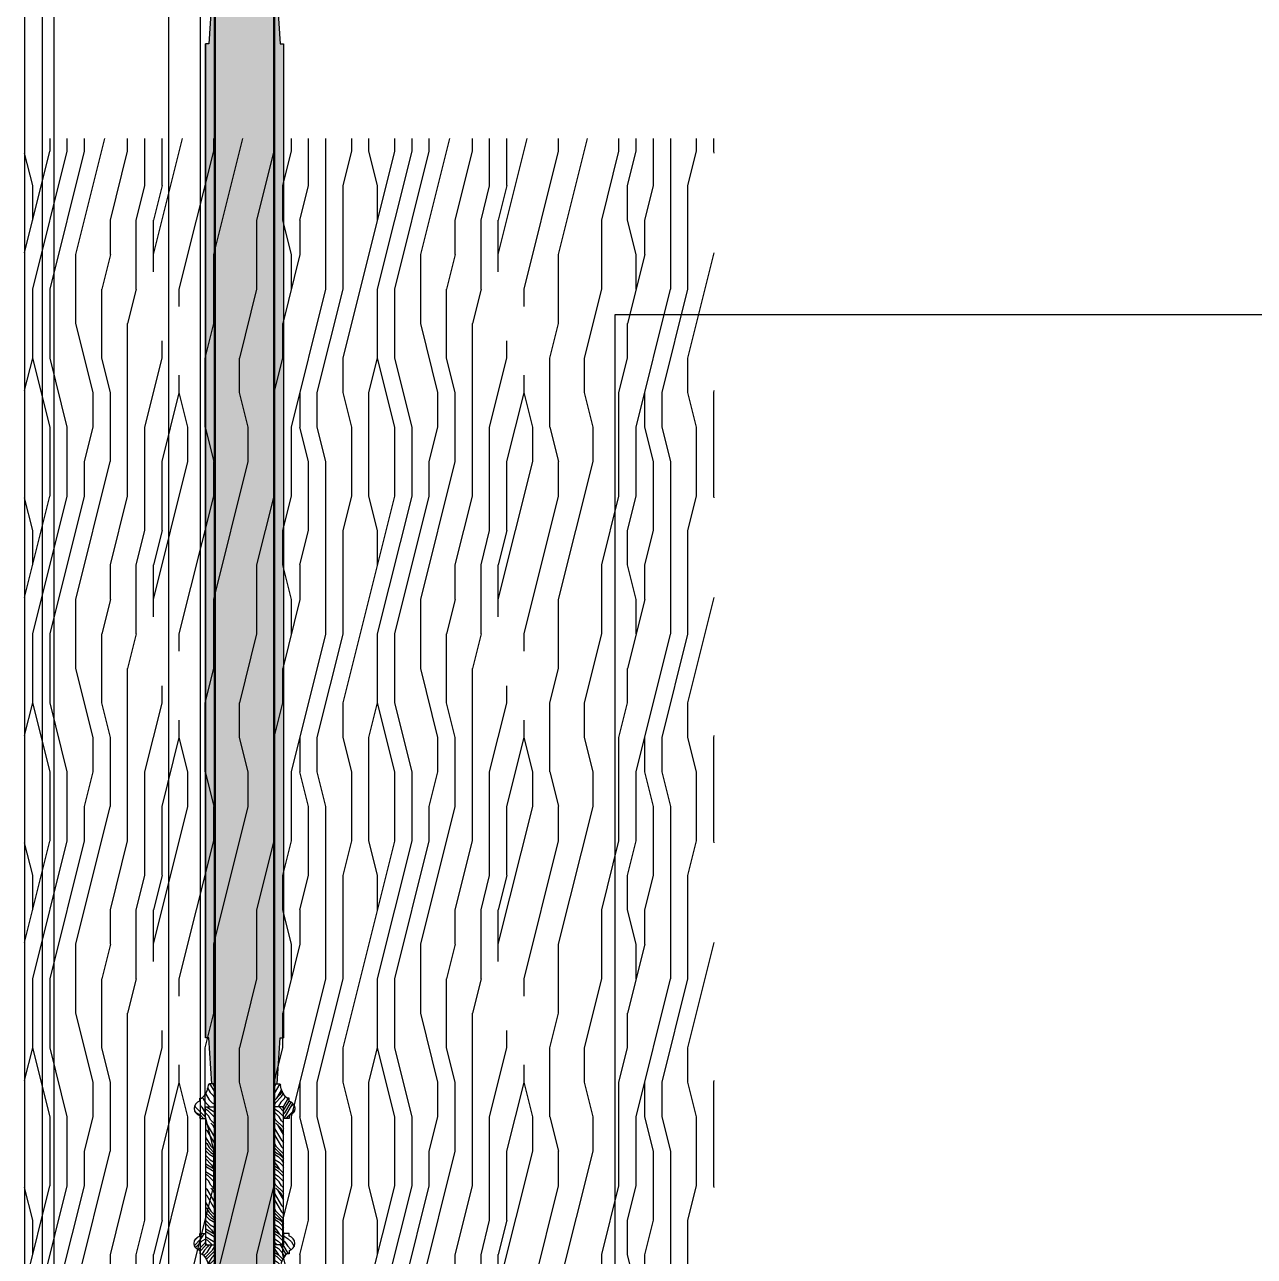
# Model space of a CAD drawing. Header units: millimetres. Extents: x 161920 to 181521, y -136232 to -127655.
# Drawn here: x 171136 to 172206, y -130111 to -129040 of the extents above; entities that cross this region are included whole.
import ezdxf

# ---------------------------------------------------------------- set-up
doc = ezdxf.new("R2010")
doc.units = ezdxf.units.MM
doc.header["$LTSCALE"] = 10
doc.linetypes.add('AUDIT_D_050706142524-0', pattern=[0])
for name, color, linetype in [('D-Detail(节点图层)', 134, 'Continuous'), ('IDT-HATCH', 250, 'AUDIT_D_050706142524-0'), ('IRC-18Norm', 30, 'Continuous')]:
    doc.layers.add(name, color=color, linetype=linetype)
pattern_1 = [(315, (111721.72, -9448.664), (28.284271, 28.284271), [8, -12, 4, -16]), (315, (111742.225, -9467.756), (28.284271, 28.284271), [8, -32]), (315, (111740.81, -9463.513), (28.284271, 28.284271), [4, -36]), (315, (111725.96, -9447.25), (28.284271, 28.284271), [2, -28, 2, -8]), (315, (111737.275, -9455.735), (28.284271, 28.284271), [8, -12, 2, -18]), (315, (111730.91, -9447.957), (28.284271, 28.284271), [6, -34]), (315, (111738.69, -9454.32), (28.284271, 28.284271), [12, -28]), (315, (111730.91, -9445.13), (28.284271, 28.284271), [8, -32]), (315, (111742.93, -9455.735), (28.284271, 28.284271), [20, -20]), (315, (111735.86, -9445.835), (28.284271, 28.284271), [4, -12, 8, -16]), (315, (111756.367, -9464.927), (28.284271, 28.284271), [8, -32]), (315, (111751.417, -9458.563), (28.284271, 28.284271), [4, -36]), (315, (111746.467, -9452.2), (28.284271, 28.284271), [4, -36]), (315, (111733.032, -9437.35), (28.284271, 28.284271), [8, -32]), (315, (111747.88, -9450.785), (28.284271, 28.284271), [8, -32]), (315, (111749.296, -9449.37), (28.284271, 28.284271), [8, -8, 8, -16]), (315, (111745.053, -9442.3), (28.284271, 28.284271), [4, -20, 8, -8]), (315, (111751.417, -9447.25), (28.284271, 28.284271), [12, -28]), (315, (111752.83, -9445.835), (28.284271, 28.284271), [8, -32]), (315, (111742.225, -9433.815), (28.284271, 28.284271), [12, -16, 4, -8]), (315, (111743.64, -9432.4), (28.284271, 28.284271), [20, -20]), (315, (111761.316, -9448.664), (28.284271, 28.284271), [4, -36]), (315, (111753.54, -9439.47), (28.284271, 28.284271), [8, -32]), (315, (111748.59, -9433.107), (28.284271, 28.284271), [4, -16, 4, -16]), (315, (111746.467, -9429.57), (28.284271, 28.284271), [4, -12, 8, -16]), (315, (111752.83, -9434.52), (28.284271, 28.284271), [4, -20, 4, -12]), (315, (111759.195, -9439.47), (28.284271, 28.284271), [12, -28]), (315, (111749.296, -9426.743), (28.284271, 28.284271), [8, -32]), (315, (111764.145, -9440.18), (28.284271, 28.284271), [4, -36]), (315, (111770.51, -9445.13), (28.284271, 28.284271), [4, -36]), (329.0362435, (111743.639, -9466.341), (28.28427125, -28.28427125), [4.12, -160.804221]), (329.0362435, (111752.831, -9462.806), (28.28427125, -28.28427125), [4.12, -160.804221]), (329.0362435, (111766.973, -9443.007), (28.28427125, -28.28427125), [4.12, -160.804221]), (329.0362435, (111747.881, -9445.128), (28.28427125, -28.28427125), [4.12, -160.804221]), (329.0362435, (111757.781, -9446.542), (28.28427125, -28.28427125), [4.12, -160.804221]), (329.0362435, (111758.488, -9451.492), (28.28427125, -28.28427125), [4.12, -160.804221]), (329.0362435, (111749.296, -9432.4), (28.28427125, -28.28427125), [4.12, -160.804221]), (329.0362435, (111759.195, -9445.128), (28.28427125, -28.28427125), [4.12, -160.804221]), (329.0362435, (111754.245, -9461.392), (28.28427125, -28.28427125), [8.24, -156.684221]), (329.0362435, (111753.538, -9456.442), (28.28427125, -28.28427125), [8.24, -156.684221]), (329.0362435, (111754.952, -9455.028), (28.28427125, -28.28427125), [8.24, -156.684221]), (120.9637565, (111737.275, -9455.735), (-28.28427125, 28.28427125), [4.12, -8.24, 4.12, -148.444221]), (120.9637565, (111735.861, -9445.835), (-28.28427125, 28.28427125), [4.12, -160.804221]), (120.9637565, (111748.5885, -9433.107), (-28.28427125, 28.28427125), [8.24, -156.684221]), (149.0362435, (111742.225, -9467.756), (-28.28427125, 28.28427125), [4.12, -160.804221]), (300.9637565, (111747.881, -9473.413), (28.28427125, -28.28427125), [4.12, -160.804221]), (300.9637565, (111749.296, -9455.028), (28.28427125, -28.28427125), [4.12, -160.804221]), (300.9637565, (111759.902, -9455.735), (28.28427125, -28.28427125), [4.12, -160.804221]), (300.9637565, (111750.71, -9442.3), (28.28427125, -28.28427125), [4.12, -160.804221]), (300.9637565, (111751.417, -9435.936), (28.28427125, -28.28427125), [4.12, -160.804221]), (300.9637565, (111755.66, -9437.35), (28.28427125, -28.28427125), [4.12, -160.804221]), (300.9637565, (111750.71, -9442.3), (28.28427125, -28.28427125), [4.12, -160.804221]), (300.9637565, (111763.438, -9446.542), (28.28427125, -28.28427125), [16.48, -148.444221]), (300.9637565, (111727.375, -9448.664), (28.28427125, -28.28427125), [16.48, -148.444221]), (300.9637565, (111732.325, -9449.371), (28.28427125, -28.28427125), [16.48, -148.444221]), (300.9637565, (111736.568, -9450.785), (28.28427125, -28.28427125), [4.12, -8.24, 8.24, -144.324221]), (300.9637565, (111738.689, -9448.664), (28.28427125, -28.28427125), [8.24, -8.24, 8.24, -140.204221]), (300.9637565, (111738.689, -9443.007), (28.28427125, -28.28427125), [16.48, -148.444221]), (300.9637565, (111737.982, -9438.057), (28.28427125, -28.28427125), [16.48, -148.444221]), (300.9637565, (111739.396, -9436.643), (28.28427125, -28.28427125), [16.48, -148.444221]), (300.9637565, (111767.68, -9447.957), (28.28427125, -28.28427125), [4.12, -160.804221]), (300.9637675, (111773.337, -9447.957), (28.2842767, -28.2842658), [8.24, -156.684221]), (300.9637675, (111754.952, -9432.4), (28.2842767, -28.2842658), [8.24, -156.684221]), (300.9637575, (111727.375, -9454.321), (28.28427174, -28.28427075), [16.48, -148.444221]), (300.9637575, (111764.145, -9451.492), (28.28427174, -28.28427075), [12.36, -152.564221]), (300.9637575, (111764.852, -9456.442), (28.28427174, -28.28427075), [24.72, -140.204221])]

# ---------------------------------------------------------------- blocks, each defined once
blk = doc.blocks.new('ssdsdsggf')
at = {"layer": 'IDT-HATCH'}
h = blk.add_hatch(dxfattribs=at)
h.set_pattern_fill('木纹02', color=8, scale=10, angle=45, style=0, pattern_type=2)
h.set_pattern_definition([(45, (1434.318, 3618.622), (-28.284271, 28.284271), [8, -12, 4, -16]), (45, (1453.41, 3639.13), (-28.284271, 28.284271), [8, -32]), (45, (1449.167, 3637.714), (-28.284271, 28.284271), [4, -36]), (45, (1432.904, 3622.865), (-28.284271, 28.284271), [2, -28, 2, -8]), (45, (1441.39, 3634.18), (-28.284271, 28.284271), [8, -12, 2, -18]), (45, (1433.61, 3627.815), (-28.284271, 28.284271), [6, -34]), (45, (1439.975, 3635.593), (-28.284271, 28.284271), [12, -28]), (45, (1430.782, 3627.815), (-28.284271, 28.284271), [8, -32]), (45, (1441.39, 3639.835), (-28.284271, 28.284271), [20, -20]), (45, (1431.49, 3632.764), (-28.284271, 28.284271), [4, -12, 8, -16]), (45, (1450.58, 3653.27), (-28.284271, 28.284271), [8, -32]), (45, (1444.217, 3648.32), (-28.284271, 28.284271), [4, -36]), (45, (1437.854, 3643.37), (-28.284271, 28.284271), [4, -36]), (45, (1423.004, 3629.936), (-28.284271, 28.284271), [8, -32]), (45, (1436.44, 3644.785), (-28.284271, 28.284271), [8, -32]), (45, (1435.025, 3646.2), (-28.284271, 28.284271), [8, -8, 8, -16]), (45, (1427.954, 3641.957), (-28.284271, 28.284271), [4, -20, 8, -8]), (45, (1432.904, 3648.32), (-28.284271, 28.284271), [12, -28]), (45, (1431.49, 3649.735), (-28.284271, 28.284271), [8, -32]), (45, (1419.47, 3639.13), (-28.284271, 28.284271), [12, -16, 4, -8]), (45, (1418.055, 3640.543), (-28.284271, 28.284271), [20, -20]), (45, (1434.318, 3658.22), (-28.284271, 28.284271), [4, -36]), (45, (1425.126, 3650.442), (-28.284271, 28.284271), [8, -32]), (45, (1418.76, 3645.492), (-28.284271, 28.284271), [4, -16, 4, -16]), (45, (1415.226, 3643.37), (-28.284271, 28.284271), [4, -12, 8, -16]), (45, (1420.176, 3649.735), (-28.284271, 28.284271), [4, -20, 4, -12]), (45, (1425.126, 3656.1), (-28.284271, 28.284271), [12, -28]), (45, (1412.398, 3646.2), (-28.284271, 28.284271), [8, -32]), (45, (1425.833, 3661.05), (-28.284271, 28.284271), [4, -36]), (45, (1430.782, 3667.413), (-28.284271, 28.284271), [4, -36]), (59.0362435, (1451.996, 3640.543), (28.28427125, 28.28427125), [4.12, -160.804221]), (59.0362435, (1448.46, 3649.735), (28.28427125, 28.28427125), [4.12, -160.804221]), (59.0362435, (1428.661, 3663.877), (28.28427125, 28.28427125), [4.12, -160.804221]), (59.0362435, (1430.782, 3644.785), (28.28427125, 28.28427125), [4.12, -160.804221]), (59.0362435, (1432.197, 3654.685), (28.28427125, 28.28427125), [4.12, -160.804221]), (59.0362435, (1437.146, 3655.392), (28.28427125, 28.28427125), [4.12, -160.804221]), (59.0362435, (1418.055, 3646.199), (28.28427125, 28.28427125), [4.12, -160.804221]), (59.0362435, (1430.782, 3656.099), (28.28427125, 28.28427125), [4.12, -160.804221]), (59.0362435, (1447.046, 3651.149), (28.28427125, 28.28427125), [8.24, -156.684221]), (59.0362435, (1442.096, 3650.442), (28.28427125, 28.28427125), [8.24, -156.684221]), (59.0362435, (1440.682, 3651.856), (28.28427125, 28.28427125), [8.24, -156.684221]), (210.9637565, (1441.389, 3634.179), (-28.28427125, -28.28427125), [4.12, -8.24, 4.12, -148.444221]), (210.9637565, (1431.49, 3632.764), (-28.28427125, -28.28427125), [4.12, -160.804221]), (210.9637565, (1418.762, 3645.492), (-28.28427125, -28.28427125), [8.24, -156.684221]), (239.0362435, (1453.41, 3639.128), (-28.28427125, -28.28427125), [4.12, -160.804221]), (30.9637565, (1459.067, 3644.785), (28.28427125, 28.28427125), [4.12, -160.804221]), (30.9637565, (1440.682, 3646.199), (28.28427125, 28.28427125), [4.12, -160.804221]), (30.9637565, (1441.389, 3656.806), (28.28427125, 28.28427125), [4.12, -160.804221]), (30.9637565, (1427.954, 3647.614), (28.28427125, 28.28427125), [4.12, -160.804221]), (30.9637565, (1421.59, 3648.321), (28.28427125, 28.28427125), [4.12, -160.804221]), (30.9637565, (1423.004, 3652.563), (28.28427125, 28.28427125), [4.12, -160.804221]), (30.9637565, (1427.954, 3647.614), (28.28427125, 28.28427125), [4.12, -160.804221]), (30.9637565, (1432.197, 3660.342), (28.28427125, 28.28427125), [16.48, -148.444221]), (30.9637565, (1434.318, 3624.279), (28.28427125, 28.28427125), [16.48, -148.444221]), (30.9637565, (1435.025, 3629.229), (28.28427125, 28.28427125), [16.48, -148.444221]), (30.9637565, (1436.439, 3633.472), (28.28427125, 28.28427125), [4.12, -8.24, 8.24, -144.324221]), (30.9637565, (1434.318, 3635.593), (28.28427125, 28.28427125), [8.24, -8.24, 8.24, -140.204221]), (30.9637565, (1428.661, 3635.593), (28.28427125, 28.28427125), [16.48, -148.444221]), (30.9637565, (1423.711, 3634.886), (28.28427125, 28.28427125), [16.48, -148.444221]), (30.9637565, (1422.297, 3636.3), (28.28427125, 28.28427125), [16.48, -148.444221]), (30.9637565, (1433.611, 3664.584), (28.28427125, 28.28427125), [4.12, -160.804221]), (30.9637675, (1433.611, 3670.241), (28.2842658, 28.2842767), [8.24, -156.684221]), (30.9637675, (1418.055, 3651.856), (28.2842658, 28.2842767), [8.24, -156.684221]), (30.9637575, (1439.975, 3624.279), (28.28427075, 28.28427174), [16.48, -148.444221]), (30.9637575, (1437.146, 3661.049), (28.28427075, 28.28427174), [12.36, -152.564221]), (30.9637575, (1442.096, 3661.756), (28.28427075, 28.28427174), [24.72, -140.204221])])
edge = h.paths.add_edge_path()
edge.add_arc((55979.4, -119555.2), 16.3, 241.4925, 250.7277, ccw=False)
edge.add_arc((55979.4, -119555.3), 16.2, 220.9185, 241.4021, ccw=False)
edge.add_line((55967.1, -119565.9), (55967.1, -119563.9))
edge.add_line((55967.1, -119563.9), (55964.4, -119563.9))
edge.add_arc((55958.1, -119565.6), 6.48, 15.3652, 164.6348)
edge.add_line((55951.9, -119563.9), (55949.4, -119563.9))
edge.add_line((55949.4, -119563.9), (55949.4, -119568.9))
edge.add_line((55949.4, -119568.9), (55959.4, -119568.9))
edge.add_line((55959.4, -119568.9), (55959.4, -119576.9))
edge.add_line((55959.4, -119576.9), (55979.4, -119576.9))
edge.add_line((55979.4, -119576.9), (55979.4, -119571.5))
edge.add_arc((55979.8, -119552.9), 18.6, 252.0201, 268.7983, ccw=False)
at = {"layer": 'IRC-18Norm', "color": 2}
for p, q in [((55964.4, -119563.9, 0), (55967.1, -119563.9, 0)), ((55967.1, -119563.9, 0), (55967.1, -119565.9, 0))]:
    blk.add_line(p, q, dxfattribs=at)
at = {"layer": 'IRC-18Norm', "color": 2, "elevation": 0}
blk.add_lwpolyline([(55951.9, -119563.9), (55949.4, -119563.9), (55949.4, -119568.9), (55959.4, -119568.9), (55959.4, -119576.9), (55979.4, -119576.9), (55979.4, -119572.5)], dxfattribs=at)
at = {"layer": 'IRC-18Norm', "color": 2}
for centre, radius, start, end in [((55958.1, -119565.6, 0), 6.48, 15.3652, 164.6348), ((55979.3, -119555.3, 0), 16.2, 220.8709, 266.6889), ((55978.2, -119572.6, 0), 1.19, 5.2336, 79.6629)]:
    blk.add_arc(centre, radius, start, end, dxfattribs=at)

msp = doc.modelspace()

# ---------------------------------------------------------------- hatches: boundary and pattern name
at = {"layer": 'D-Detail(节点图层)', "ltscale": 0.15}
h = msp.add_hatch(dxfattribs=at)
h.set_pattern_fill('FB木纹中SC300', color=251, scale=10, angle=315, style=0, pattern_type=2)
h.set_pattern_definition(pattern_1)
h.paths.add_polyline_path([(171300.9, -128834.3), (171292.9, -128834.1), (171292.9, -128996.3), (171300.9, -128996.3)])
h.paths.add_polyline_path([(171300.9, -129016.3), (171298.5, -129016.3), (171296, -129056.3), (171292.9, -129056.3), (171292.9, -129921.3), (171296, -129921.3), (171298.5, -129961.3), (171300.9, -129961.3)])
h = msp.add_hatch(dxfattribs=at)
h.set_pattern_fill('FB木纹中SC300', color=251, scale=10, angle=315, style=0, pattern_type=2)
h.set_pattern_definition([(225, (230932.12, -9448.664), (-28.284271, 28.284271), [8, -12, 4, -16]), (225, (230911.614, -9467.756), (-28.284271, 28.284271), [8, -32]), (225, (230913.03, -9463.513), (-28.284271, 28.284271), [4, -36]), (225, (230927.878, -9447.25), (-28.284271, 28.284271), [2, -28, 2, -8]), (225, (230916.564, -9455.735), (-28.284271, 28.284271), [8, -12, 2, -18]), (225, (230922.928, -9447.957), (-28.284271, 28.284271), [6, -34]), (225, (230915.15, -9454.32), (-28.284271, 28.284271), [12, -28]), (225, (230922.928, -9445.13), (-28.284271, 28.284271), [8, -32]), (225, (230910.907, -9455.735), (-28.284271, 28.284271), [20, -20]), (225, (230917.98, -9445.835), (-28.284271, 28.284271), [4, -12, 8, -16]), (225, (230897.472, -9464.927), (-28.284271, 28.284271), [8, -32]), (225, (230902.42, -9458.563), (-28.284271, 28.284271), [4, -36]), (225, (230907.37, -9452.2), (-28.284271, 28.284271), [4, -36]), (225, (230920.807, -9437.35), (-28.284271, 28.284271), [8, -32]), (225, (230905.957, -9450.785), (-28.284271, 28.284271), [8, -32]), (225, (230904.543, -9449.37), (-28.284271, 28.284271), [8, -8, 8, -16]), (225, (230908.786, -9442.3), (-28.284271, 28.284271), [4, -20, 8, -8]), (225, (230902.42, -9447.25), (-28.284271, 28.284271), [12, -28]), (225, (230901.008, -9445.835), (-28.284271, 28.284271), [8, -32]), (225, (230911.614, -9433.815), (-28.284271, 28.284271), [12, -16, 4, -8]), (225, (230910.2, -9432.4), (-28.284271, 28.284271), [20, -20]), (225, (230892.522, -9448.664), (-28.284271, 28.284271), [4, -36]), (225, (230900.3, -9439.47), (-28.284271, 28.284271), [8, -32]), (225, (230905.25, -9433.107), (-28.284271, 28.284271), [4, -16, 4, -16]), (225, (230907.37, -9429.57), (-28.284271, 28.284271), [4, -12, 8, -16]), (225, (230901.008, -9434.52), (-28.284271, 28.284271), [4, -20, 4, -12]), (225, (230894.644, -9439.47), (-28.284271, 28.284271), [12, -28]), (225, (230904.543, -9426.743), (-28.284271, 28.284271), [8, -32]), (225, (230889.694, -9440.18), (-28.284271, 28.284271), [4, -36]), (225, (230883.33, -9445.13), (-28.284271, 28.284271), [4, -36]), (210.9637565, (230910.2, -9466.341), (-28.28427125, -28.28427125), [4.12, -160.804221]), (210.9637565, (230901.008, -9462.806), (-28.28427125, -28.28427125), [4.12, -160.804221]), (210.9637565, (230886.8655, -9443.007), (-28.28427125, -28.28427125), [4.12, -160.804221]), (210.9637565, (230905.957, -9445.128), (-28.28427125, -28.28427125), [4.12, -160.804221]), (210.9637565, (230896.058, -9446.542), (-28.28427125, -28.28427125), [4.12, -160.804221]), (210.9637565, (230895.351, -9451.492), (-28.28427125, -28.28427125), [4.12, -160.804221]), (210.9637565, (230904.543, -9432.4), (-28.28427125, -28.28427125), [4.12, -160.804221]), (210.9637565, (230894.644, -9445.128), (-28.28427125, -28.28427125), [4.12, -160.804221]), (210.9637565, (230899.593, -9461.392), (-28.28427125, -28.28427125), [8.24, -156.684221]), (210.9637565, (230900.301, -9456.442), (-28.28427125, -28.28427125), [8.24, -156.684221]), (210.9637565, (230898.886, -9455.028), (-28.28427125, -28.28427125), [8.24, -156.684221]), (59.0362435, (230916.564, -9455.735), (28.28427125, 28.28427125), [4.12, -8.24, 4.12, -148.444221]), (59.0362435, (230917.978, -9445.835), (28.28427125, 28.28427125), [4.12, -160.804221]), (59.0362435, (230905.25, -9433.107), (28.28427125, 28.28427125), [8.24, -156.684221]), (30.9637565, (230911.614, -9467.756), (28.28427125, 28.28427125), [4.12, -160.804221]), (239.0362435, (230905.957, -9473.413), (-28.28427125, -28.28427125), [4.12, -160.804221]), (239.0362435, (230904.543, -9455.028), (-28.28427125, -28.28427125), [4.12, -160.804221]), (239.0362435, (230893.937, -9455.735), (-28.28427125, -28.28427125), [4.12, -160.804221]), (239.0362435, (230903.129, -9442.3), (-28.28427125, -28.28427125), [4.12, -160.804221]), (239.0362435, (230902.422, -9435.936), (-28.28427125, -28.28427125), [4.12, -160.804221]), (239.0362435, (230898.179, -9437.35), (-28.28427125, -28.28427125), [4.12, -160.804221]), (239.0362435, (230903.129, -9442.3), (-28.28427125, -28.28427125), [4.12, -160.804221]), (239.0362435, (230890.401, -9446.542), (-28.28427125, -28.28427125), [16.48, -148.444221]), (239.0362435, (230926.4635, -9448.664), (-28.28427125, -28.28427125), [16.48, -148.444221]), (239.0362435, (230921.514, -9449.371), (-28.28427125, -28.28427125), [16.48, -148.444221]), (239.0362435, (230917.271, -9450.785), (-28.28427125, -28.28427125), [4.12, -8.24, 8.24, -144.324221]), (239.0362435, (230915.15, -9448.664), (-28.28427125, -28.28427125), [8.24, -8.24, 8.24, -140.204221]), (239.0362435, (230915.15, -9443.007), (-28.28427125, -28.28427125), [16.48, -148.444221]), (239.0362435, (230915.857, -9438.057), (-28.28427125, -28.28427125), [16.48, -148.444221]), (239.0362435, (230914.443, -9436.643), (-28.28427125, -28.28427125), [16.48, -148.444221]), (239.0362435, (230886.158, -9447.957), (-28.28427125, -28.28427125), [4.12, -160.804221]), (239.0362325, (230880.502, -9447.957), (-28.2842767, -28.2842658), [8.24, -156.684221]), (239.0362325, (230898.886, -9432.4), (-28.2842767, -28.2842658), [8.24, -156.684221]), (239.0362425, (230926.4635, -9454.321), (-28.28427174, -28.28427075), [16.48, -148.444221]), (239.0362425, (230889.694, -9451.492), (-28.28427174, -28.28427075), [12.36, -152.564221]), (239.0362425, (230888.987, -9456.442), (-28.28427174, -28.28427075), [24.72, -140.204221])])
h.paths.add_polyline_path([(171352.9, -128834.3), (171360.9, -128834.3), (171360.9, -128996.3), (171352.9, -128996.3)])
h.paths.add_polyline_path([(171352.9, -129016.3), (171355.3, -129016.3), (171357.9, -129056.3), (171360.9, -129056.3), (171360.9, -129921.3), (171357.9, -129921.3), (171355.3, -129961.3), (171352.9, -129961.3)])
h = msp.add_hatch(color=251, dxfattribs=at)
h.paths.add_polyline_path([(171352.9, -128856.3), (171352.9, -130813.3), (171300.9, -130813.3), (171300.9, -128856.3)])
h.paths.add_polyline_path([(171352.1, -128857.1), (171352.1, -130812.5), (171301.7, -130812.5), (171301.7, -128857.1)], flags=16)
h = msp.add_hatch(dxfattribs=at)
h.set_pattern_fill('AR-CONC', color=251, scale=10, angle=-90, style=0)
h.set_pattern_definition([(320, (290929.802, -72955.924), (-1.5939086, -18.2184669), [1.905, -20.955]), (265, (290929.802, -72955.924), (19.1056643, 3.5242826), [1.524, -16.764]), (10.451, (290929.67, -72957.442), (17.5116688, -14.6942502), [1.619, -17.809]), (316.1842, (290934.882, -72955.924), (-4.2042328, -27.107904), [2.8575, -31.4325]), (6.6356, (290934.532, -72958.183), (24.7425556, -23.7404234), [2.4285, -26.7135]), (261.184, (290934.882, -72955.924), (24.742512, -23.7404606), [2.286, -25.146]), (291, (290933.612, -72958.464), (-10.2265519, -15.161488), [1.905, -20.955]), (236, (290933.612, -72958.464), (18.4187966, -6.1802028), [1.524, -16.764]), (341.4514, (290932.76, -72959.727), (8.1922858, -21.341649), [1.619, -17.809]), (307.5, (290929.8023, -72955.9237), (8.4555039, -0.30886033), [0, -16.5608, 0, -17.018, 0, -16.8275]), (277.5, (290929.802, -72955.924), (10.0180575, -6.68196625), [0, -9.7028, 0, -16.1798, 0, -6.4135]), (237.5, (290929.802, -72950.2595), (-0.5728744, -13.5590595), [0, -6.35, 0, -19.812, 0, -26.289]), (227.5, (290929.802, -72947.72), (2.5426491, -14.8129181), [0, -8.255, 0, -13.1572, 0, -18.669])])
h.paths.add_polyline_path([(171352.1, -128860.1), (171352.1, -130812.5), (171301.7, -130812.5), (171301.7, -128860.1)])
h = msp.add_hatch(dxfattribs=at)
h.set_pattern_fill('木纹面5', color=251, scale=300, angle=90, style=0, pattern_type=2)
h.set_pattern_definition([(90, (0, 0), (-300, 2e-14), [60, -90, 30, -120]), (90, (-7.5, 210), (-300, 2e-14), [60, -240]), (90, (-22.5, 180), (-300, 2e-14), [30, -270]), (90, (-30, 15), (-300, 2e-14), [15, -210, 15, -60]), (90, (-45, 120), (-300, 2e-14), [60, -90, 15, -135]), (90, (-52.5, 45), (-300, 2e-14), [45, -255]), (90, (-60, 120), (-300, 2e-14), [90, -210]), (90, (-67.5, 30), (-300, 2e-14), [60, -240]), (90, (-75, 150), (-300, 2e-14), [150, -150]), (90, (-90, 60), (-300, 2e-14), [30, -90, 60, -120]), (90, (-97.5, 270), (-300, 2e-14), [60, -240]), (90, (-105, 210), (-300, 2e-14), [30, -270]), (90, (-112.5, 150), (-300, 2e-14), [30, -270]), (90, (-120, 7e-15), (-300, 2e-14), [60, -240]), (90, (-127.5, 150), (-300, 2e-14), [60, -240]), (90, (-142.5, 150), (-300, 2e-14), [60, -60, 60, -120]), (90, (-157.5, 90), (-300, 2e-14), [30, -150, 60, -60]), (90, (-165, 150), (-300, 2e-14), [90, -210]), (90, (-180, 150), (-300, 2e-14), [60, -240]), (90, (-187.5, 30), (-300, 2e-14), [90, -120, 30, -60]), (90, (-202.5, 30), (-300, 2e-14), [150, -150]), (90, (-210, 210), (-300, 2e-14), [30, -270]), (90, (-217.5, 120), (-300, 2e-14), [60, -240]), (90, (-225, 60), (-300, 2e-14), [30, -120, 30, -120]), (90, (-232.5, 30), (-300, 2e-14), [30, -90, 60, -120]), (90, (-240, 90), (-300, 2e-14), [30, -150, 30, -90]), (90, (-247.5, 150), (-300, 2e-14), [90, -210]), (90, (-262.5, 30), (-300, 2e-14), [60, -240]), (90, (-270, 180), (-300, 2e-14), [30, -270]), (90, (-277.5, 240), (-300, 2e-14), [30, -270]), (104.036243, (-22.5, 210), (1e-08, 300), [30.9, -1206.03166]), (104.036243, (-90, 240), (1e-08, 300), [30.9, -1206.03166]), (104.036243, (-270, 210), (1e-08, 300), [30.9, -1206.03166]), (104.036243, (-157.5, 120), (1e-08, 300), [30.9, -1206.03166]), (104.036243, (-202.5, 180), (1e-08, 300), [30.9, -1206.03166]), (104.036243, (-180, 210), (1e-08, 300), [30.9, -1206.03166]), (104.036243, (-232.5, 60), (1e-08, 300), [30.9, -1206.03166]), (104.036243, (-217.5, 180), (1e-08, 300), [30.9, -1206.03166]), (104.036243, (-105, 240), (1e-08, 300), [61.8, -1175.13166]), (104.036243, (-127.5, 210), (1e-08, 300), [61.8, -1175.13166]), (104.036243, (-142.5, 210), (1e-08, 300), [61.8, -1175.13166]), (255.963757, (-45, 120), (1e-08, -300), [30.9, -61.8, 30.9, -1113.33166]), (255.963757, (-90, 60), (1e-08, -300), [30.9, -1206.03166]), (255.963757, (-225, 60), (1e-08, -300), [61.8, -1175.13166]), (284.036243, (-7.5, 210), (-1e-08, -300), [30.9, -1206.03166]), (75.963757, (-7.5, 270), (-1e-08, 300), [30.9, -1206.03166]), (75.963757, (-112.5, 180), (-1e-08, 300), [30.9, -1206.03166]), (75.963757, (-165, 240), (-1e-08, 300), [30.9, -1206.03166]), (75.963757, (-187.5, 120), (-1e-08, 300), [30.9, -1206.03166]), (75.963757, (-225, 90), (-1e-08, 300), [30.9, -1206.03166]), (75.963757, (-240, 120), (-1e-08, 300), [30.9, -1206.03166]), (75.963757, (-187.5, 120), (-1e-08, 300), [30.9, -1206.03166]), (75.963757, (-232.5, 210), (-1e-08, 300), [123.6, -1113.33166]), (75.963757, (-30, 30), (-1e-08, 300), [123.6, -1113.33166]), (75.963757, (-52.5, 60), (-1e-08, 300), [123.6, -1113.33166]), (75.963757, (-67.5, 90), (-1e-08, 300), [30.9, -61.8, 61.8, -1082.43166]), (75.963757, (-90, 90), (-1e-08, 300), [61.8, -61.8, 61.8, -1051.53166]), (75.963757, (-120, 60), (-1e-08, 300), [123.6, -1113.33166]), (75.963757, (-142.5, 30), (-1e-08, 300), [123.6, -1113.33166]), (75.963757, (-157.5, 30), (-1e-08, 300), [123.6, -1113.33166]), (75.963757, (-247.5, 240), (-1e-08, 300), [30.9, -1206.03166]), (75.963768, (-277.5, 270), (-5.8e-05, 300), [61.8, -1175.13166]), (75.963768, (-262.5, 90), (-5.8e-05, 300), [61.8, -1175.13166]), (75.963758, (4e-15, 60), (-5e-06, 300), [123.6, -1113.33166]), (75.963758, (-210, 240), (-5e-06, 300), [92.7, -1144.23166]), (75.963758, (-187.5, 270), (-5e-06, 300), [185.4, -1051.53166])])
h.paths.add_polyline_path([(171135.6, -129138.8), (171735.6, -129138.8), (171735.6, -130143.8), (171135.6, -130143.8)])
h.paths.add_polyline_path([(171260.9, -130634.2), (171138.1, -130634.2), (171138.1, -130841.3), (171260.9, -130841.3)])
h = msp.add_hatch(dxfattribs=at)
h.set_pattern_fill('FB木纹中SC300', color=251, scale=10, angle=315, style=0, pattern_type=2)
h.set_pattern_definition(pattern_1)
h.paths.add_polyline_path([(171292.9, -130091.3), (171292.9, -130101.3), (171300.9, -130101.3), (171300.9, -129981.3), (171292.9, -129981.3), (171292.9, -129991.3)])
h = msp.add_hatch(dxfattribs=at)
h.set_pattern_fill('FB木纹中SC300', color=251, scale=10, angle=315, style=0, pattern_type=2)
h.set_pattern_definition(pattern_1)
h.paths.add_polyline_path([(171360.9, -129991.3), (171360.9, -129981.3), (171352.9, -129981.3), (171352.9, -130101.3), (171360.9, -130101.3), (171360.9, -130091.3)])

# ---------------------------------------------------------------- linework, layer by layer
at = {"color": 2}
for p, q in [((171300.9, -130836.3, 0), (171300.9, -128834.3)), ((171352.9, -128834.3), (171352.9, -130836.3, 0)), ((171292.9, -129991.3, 0), (171292.9, -130091.3, 0)), ((171360.9, -130091.3, 0), (171360.9, -129991.3, 0))]:
    msp.add_line(p, q, dxfattribs=at)
at = {"color": 2, "elevation": 0}
msp.add_lwpolyline([(171352.1, -128860.1), (171352.1, -130812.5), (171301.7, -130812.5), (171301.7, -128860.1)], close=True, dxfattribs=at)
for points in [[(171292.9, -129921.3), (171292.9, -129056.3)], [(171292.9, -129056.3), (171292.9, -129921.3)], [(171360.9, -129056.3), (171360.9, -129921.3)]]:
    msp.add_lwpolyline(points, dxfattribs=at)
at = {"color": 1, "ltscale": 0.15}
msp.add_lwpolyline([(171649.5, -129292), (178613.9, -129292), (178613.9, -131700.3), (171649.5, -131700.3)], close=True, dxfattribs=at)
at = {"layer": 'D-Detail(节点图层)', "color": 4, "ltscale": 0.15}
msp.add_line((171135.6, -128738.3, 0), (171135.6, -130841.3, 0), dxfattribs=at)
at = {"layer": 'D-Detail(节点图层)', "color": 136, "ltscale": 0.15}
for p, q in [((171150.9, -128796.3, 0), (171150.9, -130841.3, 0)), ((171160.9, -128803.9), (171160.9, -130841.3)), ((171260.9, -128846.3), (171260.9, -130831.3, 0)), ((171288.3, -128846.3), (171288.3, -130831.3))]:
    msp.add_line(p, q, dxfattribs=at)
at = {"layer": 'IRC-18Norm', "color": 2, "elevation": 0}
for points in [[(171298.5, -129016.3), (171296, -129056.3), (171292.9, -129056.3)], [(171355.3, -129016.3), (171357.9, -129056.3), (171360.9, -129056.3)], [(171298.5, -129961.3), (171296, -129921.3), (171292.9, -129921.3)], [(171355.3, -129961.3), (171357.9, -129921.3), (171360.9, -129921.3)]]:
    msp.add_lwpolyline(points, dxfattribs=at)

# ---------------------------------------------------------------- block references
at = {"layer": 'D-Detail(节点图层)', "color": 1}
for p, rotation in [((51724, -185940.7, 0), 90), ((290929.8, -74141.9, 0), 270)]:
    msp.add_blockref('ssdsdsggf', p, dxfattribs=dict(at, rotation=rotation))
at = {"layer": 'D-Detail(节点图层)', "color": 1, "xscale": -1}
for p, rotation in [((290929.8, -185940.7, 0), 270), ((51724, -74141.9, 0), 90)]:
    msp.add_blockref('ssdsdsggf', p, dxfattribs=dict(at, rotation=rotation))

doc.saveas('drawing.dxf')
